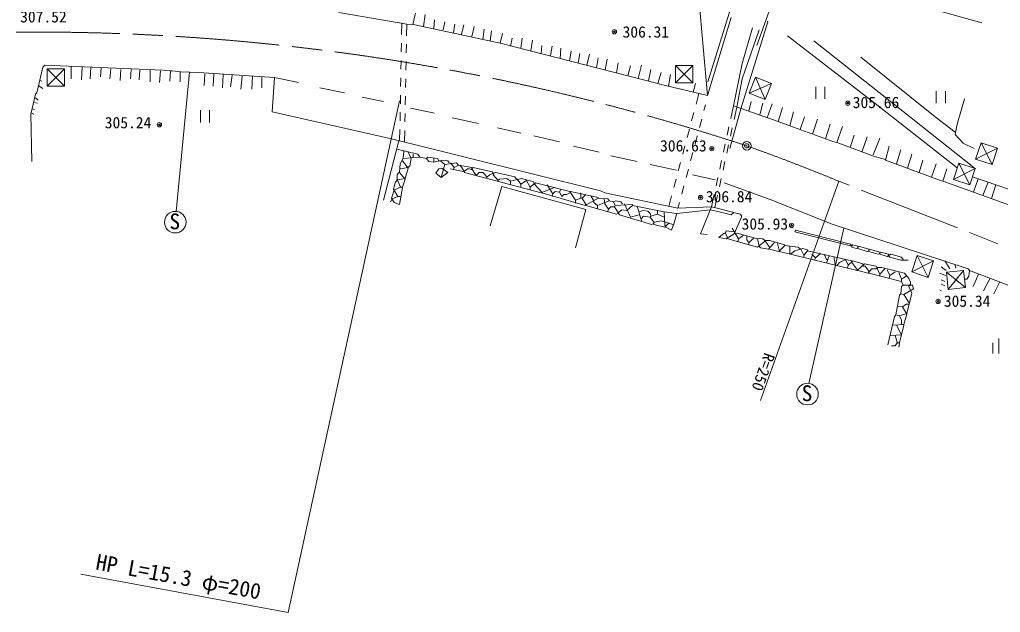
# Model space of a CAD drawing. Units: millimetres, scale not verified. Extents: x 40000 to 680000, y 20000 to 380000.
# Drawn here: x 276246 to 389836, y 262650 to 331334 of the extents above; entities that cross this region are included whole.
import ezdxf
from ezdxf.enums import TextEntityAlignment as Align

# ---------------------------------------------------------------- set-up
doc = ezdxf.new("R2010")
doc.units = ezdxf.units.MM
doc.header["$LTSCALE"] = 1000
doc.header["$PDMODE"] = 32
doc.header["$PDSIZE"] = 500
doc.linetypes.add('CHAIN', pattern=[18.5, 12, -1.5, 3.5, -1.5])
for name, color, linetype, lineweight in [('M-BGD', 7, 'Continuous', 13), ('M-BMK', 2, 'CHAIN', 13), ('M-BMK-SRVR', 3, 'Continuous', 13), ('M-STR-HTXT', 7, 'Continuous', 13)]:
    doc.layers.add(name, color=color, linetype=linetype, lineweight=lineweight)
doc.styles.add('ＭＳ ゴシック', font='')
doc.styles.get('ＭＳ ゴシック').set_extended_font_data('MS Gothic')

msp = doc.modelspace()

# ---------------------------------------------------------------- linework, layer by layer
at = {"layer": 'M-BGD'}
for p, q in [((355927, 322529), (353496, 349411)), ((313228, 332144), (321082, 330807)), ((322098, 332077), (321774, 330773)), ((323199, 331908), (323030, 330553)), ((320517, 330903), (320492, 329589)), ((321082, 330807), (321057, 329471)), ((321082, 330807), (321774, 330773)), ((321774, 330773), (322014, 330722)), ((322014, 330722), (331920, 328606)), ((324300, 331315), (324215, 330299)), ((325485, 331061), (325316, 330130)), ((326670, 330807), (326501, 329791)), ((327686, 330722), (327432, 329622)), ((328872, 330553), (328618, 329368)), ((358674, 331569), (355927, 322529)), ((359775, 320986), (362908, 331061)), ((362908, 331061), (362823, 331146)), ((330057, 330214), (329888, 329029)), ((330904, 330045), (330734, 328860)), ((332174, 329706), (331920, 328606)), ((361130, 330384), (359944, 326235)), ((361892, 330130), (359944, 324457)), ((365194, 329452), (375692, 321324)), ((320473, 328589), (320454, 327590)), ((321038, 328471), (321019, 327471)), ((331920, 328606), (350170, 323948)), ((333274, 329198), (333105, 328267)), ((334460, 329198), (334290, 328013)), ((335645, 328944), (335467, 327700)), ((336746, 328352), (336650, 327398)), ((368242, 328860), (377470, 321578)), ((337931, 328267), (337740, 327120)), ((338947, 328013), (338849, 326837)), ((340132, 327674), (339930, 326561)), ((341148, 327420), (340945, 326302)), ((342249, 327336), (341951, 326045)), ((279172, 326066), (278918, 325812)), ((292888, 325473), (279172, 326066)), ((320435, 326590), (320416, 325590)), ((321000, 326472), (320982, 325472)), ((343265, 326912), (343056, 325764)), ((344281, 326743), (344074, 325504)), ((345551, 326320), (345360, 325175)), ((348260, 326066), (347898, 324528)), ((354197, 326018), (352197, 326018)), ((352197, 326018), (352197, 324018)), ((354197, 326018), (352197, 324018)), ((354197, 324018), (352197, 326018)), ((354197, 324018), (354197, 326018)), ((359944, 326235), (358928, 321324)), ((373660, 326997), (382296, 320054)), ((278918, 325812), (278241, 322848)), ((281442, 325612), (279442, 325612)), ((279442, 325612), (279442, 323612)), ((281442, 325612), (279442, 323612)), ((281442, 323612), (279442, 325612)), ((281442, 323612), (281442, 325612)), ((282220, 325896), (282220, 324457)), ((283490, 325812), (283406, 324372)), ((284506, 325812), (284422, 324457)), ((285692, 325727), (285607, 324711)), ((286792, 325642), (286708, 324457)), ((287978, 325558), (287893, 324288)), ((289163, 325558), (289078, 324457)), ((290179, 325473), (290094, 324372)), ((291364, 325473), (291364, 324118)), ((292550, 325388), (292465, 324034)), ((293703, 325400), (292888, 325473)), ((293703, 325400), (293650, 324203)), ((293904, 325388), (293703, 325400)), ((294919, 325296), (293904, 325388)), ((295917, 325257), (294362, 309110)), ((294836, 324118), (294836, 325304)), ((294919, 325296), (297018, 325215)), ((297018, 325215), (305758, 324626)), ((297714, 325050), (297630, 323695)), ((298730, 325050), (298646, 323610)), ((299831, 324965), (299746, 323441)), ((300847, 324880), (300678, 323526)), ((346990, 325981), (346703, 324833)), ((349361, 325558), (349094, 324223)), ((350546, 325219), (350170, 323948)), ((351647, 324965), (351393, 323610)), ((278580, 324288), (278834, 324203)), ((302032, 324796), (301863, 323272)), ((303218, 324796), (303133, 323272)), ((304318, 324711), (304318, 323441)), ((305758, 324626), (305504, 320647)), ((305758, 324626), (308552, 324034)), ((320397, 324590), (320378, 323590)), ((320963, 324472), (320944, 323472)), ((350170, 323948), (350377, 323864)), ((350377, 323864), (355927, 322529)), ((352197, 324018), (354197, 324018)), ((354272, 322933), (354526, 323949)), ((359944, 324457), (359312, 321192)), ((361469, 324668), (360727, 322811)), ((363326, 323926), (360727, 322811)), ((363326, 323926), (361469, 324668)), ((362584, 322069), (361469, 324668)), ((362584, 322069), (363326, 323926)), ((278072, 322679), (277564, 320393)), ((278241, 322848), (278072, 322679)), ((278410, 323695), (278918, 323356)), ((279442, 323612), (281442, 323612)), ((311007, 323441), (313886, 322848)), ((354585, 321549), (354910, 322774)), ((360727, 322811), (362584, 322069)), ((368464, 323548), (368464, 322148)), ((369514, 322148), (369514, 323548)), ((382415, 323055), (382415, 321655)), ((383465, 321655), (383465, 323055)), ((277902, 321748), (278326, 321663)), ((278072, 322256), (278410, 322002)), ((315918, 322340), (318373, 321832)), ((320360, 322591), (320341, 321591)), ((320925, 322472), (320906, 321472)), ((355500, 320784), (355681, 321466)), ((360960, 321832), (360706, 320732)), ((362315, 321663), (361976, 320308)), ((363416, 321578), (362823, 319970)), ((377470, 321578), (386953, 314043)), ((385683, 322171), (384836, 319208)), ((277564, 320393), (277648, 314890)), ((277648, 320478), (277902, 320393)), ((277733, 320986), (277987, 320901)), ((297181, 320831), (297181, 319431)), ((298231, 319431), (298231, 320831)), ((305504, 320647), (319304, 317514)), ((320322, 320591), (320303, 319591)), ((320887, 320473), (320868, 319473)), ((321506, 321070), (324300, 320478)), ((354071, 319616), (354328, 320583)), ((358505, 316414), (359775, 320986)), ((358928, 321324), (358614, 319880)), ((358928, 321324), (364093, 319546)), ((359312, 321192), (359003, 319768)), ((364601, 321155), (364093, 319546)), ((365871, 320647), (365448, 319038)), ((375692, 321324), (384840, 314144)), ((326332, 319970), (329380, 319292)), ((354986, 318851), (355243, 319817)), ((364093, 319546), (365448, 319038)), ((367141, 320054), (366633, 318615)), ((368665, 319800), (368063, 318079)), ((370104, 319208), (369573, 317526)), ((382296, 320054), (384582, 318276)), ((384836, 319208), (384582, 318022)), ((320284, 318591), (320259, 317277)), ((320849, 318473), (320824, 317137)), ((331581, 318784), (334290, 318192)), ((353558, 317683), (353814, 318650)), ((358402, 318902), (358189, 317925)), ((358790, 318791), (358578, 317814)), ((365448, 319038), (370528, 317176)), ((371544, 318954), (370903, 317084)), ((320183, 317296), (318373, 310402)), ((319304, 317514), (343519, 311503)), ((335814, 317853), (338778, 317176)), ((354473, 316918), (354729, 317885)), ((357977, 316948), (357765, 315971)), ((370528, 317176), (370903, 317084)), ((371120, 317006), (370903, 317084)), ((375269, 315482), (371120, 317006)), ((372898, 317938), (372454, 316516)), ((374422, 317768), (373830, 316075)), ((375862, 317599), (375100, 315652)), ((384582, 318022), (385514, 317006)), ((385514, 317006), (386784, 316414)), ((387591, 317063), (386965, 315164)), ((389491, 316437), (387591, 317063)), ((388865, 314538), (387591, 317063)), ((319982, 316329), (322352, 315736)), ((320744, 316075), (320659, 315228)), ((321252, 315990), (321590, 315228)), ((340386, 316668), (343350, 315990)), ((353044, 315750), (353301, 316717)), ((353959, 314985), (354216, 315952)), ((358366, 316837), (358153, 315859)), ((376962, 316668), (376539, 315059)), ((378317, 316244), (377809, 314636)), ((389491, 316437), (386965, 315164)), ((388865, 314538), (389491, 316437)), ((320659, 315228), (320320, 314636)), ((320574, 314974), (321252, 314128)), ((320659, 315228), (322606, 315398)), ((321590, 315228), (321421, 314382)), ((321844, 315736), (321844, 315398)), ((322352, 315736), (322606, 315398)), ((322606, 315398), (323368, 315228)), ((323368, 315228), (323538, 315398)), ((323368, 315228), (323622, 314890)), ((323538, 315398), (324638, 315228)), ((323622, 314890), (324215, 314805)), ((324215, 315228), (324215, 314805)), ((324215, 314805), (325231, 315059)), ((324638, 315228), (324808, 314974)), ((324808, 314974), (324977, 314974)), ((324977, 314974), (325485, 314551)), ((325231, 315059), (325824, 314974)), ((325485, 314551), (326840, 314720)), ((325824, 314974), (325993, 314720)), ((326162, 314720), (326586, 314212)), ((326840, 314720), (327094, 314466)), ((344704, 315567), (347752, 314890)), ((352530, 313817), (352787, 314784)), ((357552, 314994), (357340, 314017)), ((357941, 314882), (357728, 313905)), ((376539, 315144), (375269, 315482)), ((376539, 315059), (382889, 312688)), ((379587, 315736), (379079, 314128)), ((380857, 315059), (380434, 313620)), ((385024, 314705), (384397, 312806)), ((386923, 314079), (385024, 314705)), ((386297, 312180), (385024, 314705)), ((386965, 315164), (388865, 314538)), ((319982, 313366), (320151, 313620)), ((320151, 313620), (320236, 313620)), ((320320, 314636), (320236, 313620)), ((320236, 313620), (320913, 312858)), ((321252, 314212), (320320, 314043)), ((321252, 314128), (320913, 312942)), ((321421, 314382), (321252, 314212)), ((324808, 314043), (324469, 313535)), ((324469, 313535), (325062, 313027)), ((325146, 314128), (324808, 314043)), ((325485, 314551), (325062, 313027)), ((325062, 313027), (325824, 313620)), ((325824, 313620), (325146, 314128)), ((327771, 313704), (326162, 314043)), ((326586, 314212), (326501, 313958)), ((326586, 314212), (327094, 314466)), ((327094, 314466), (328618, 314212)), ((327263, 314466), (327771, 313704)), ((328110, 314043), (327771, 313789)), ((327771, 313789), (327771, 313620)), ((327771, 313620), (336661, 311249)), ((328364, 314043), (328110, 314043)), ((328533, 313958), (328364, 314043)), ((328787, 314212), (328533, 313958)), ((328618, 314212), (328618, 314043)), ((328618, 314043), (329126, 313281)), ((330988, 313704), (328787, 314212)), ((329126, 313281), (329464, 313620)), ((329464, 313620), (329888, 313620)), ((329888, 313620), (330226, 313281)), ((330650, 313366), (331412, 313620)), ((331158, 313450), (330988, 313704)), ((331412, 313620), (333613, 313112)), ((349276, 314551), (352324, 313874)), ((353445, 313052), (353702, 314019)), ((382381, 314636), (381860, 313073)), ((383651, 314043), (383188, 312604)), ((386923, 314079), (384397, 312806)), ((386297, 312180), (386923, 314079)), ((319728, 312434), (319558, 311672)), ((319982, 312773), (319728, 312434)), ((319982, 312858), (319982, 313366)), ((320913, 312942), (319982, 312773)), ((320320, 312011), (319982, 312858)), ((320913, 312858), (320574, 311926)), ((330226, 313281), (330311, 313027)), ((330311, 313027), (330650, 313366)), ((331073, 313366), (331158, 313450)), ((331666, 312688), (331073, 313366)), ((331835, 312858), (331666, 312688)), ((332682, 312942), (331835, 312858)), ((333105, 312604), (332682, 312942)), ((333105, 312604), (334375, 312942)), ((333105, 312604), (333105, 312265)), ((333613, 313112), (333782, 312858)), ((333782, 312858), (333867, 312858)), ((333867, 312858), (334290, 312265)), ((334290, 312265), (334968, 312688)), ((334375, 312942), (335814, 312519)), ((334968, 312688), (335391, 311926)), ((335391, 311926), (335984, 312434)), ((335814, 312519), (335814, 312350)), ((335984, 312434), (339963, 311418)), ((352017, 311885), (352274, 312851)), ((354187, 313366), (356812, 312773)), ((357127, 313039), (356915, 312062)), ((357516, 312928), (357303, 311951)), ((357828, 312434), (363162, 310487)), ((371120, 312604), (362061, 287204)), ((382889, 312688), (383188, 312604)), ((383397, 312519), (383188, 312604)), ((391017, 309810), (383397, 312519)), ((384397, 312806), (386297, 312180)), ((386614, 313112), (412353, 304222)), ((387249, 312892), (386703, 311344)), ((388414, 312490), (387814, 310948)), ((319643, 311588), (319304, 310656)), ((319558, 311672), (320066, 310826)), ((320320, 311926), (319643, 311588)), ((320236, 309894), (320574, 311842)), ((320574, 311842), (320320, 312011)), ((320574, 311926), (320320, 311926)), ((330734, 307439), (332089, 312011)), ((332089, 312011), (341813, 309320)), ((334290, 312265), (334290, 311926)), ((335391, 311926), (335391, 311588)), ((335814, 312350), (336746, 311334)), ((336661, 311249), (338270, 311926)), ((336746, 311334), (336746, 311249)), ((336746, 311249), (341741, 309810)), ((337338, 312180), (338016, 311164)), ((338270, 311418), (338016, 311164)), ((338778, 311334), (338270, 311418)), ((338947, 311672), (338778, 311334)), ((338778, 311334), (339032, 310826)), ((339624, 311080), (339963, 311249)), ((339963, 311418), (340640, 310402)), ((339963, 311249), (340048, 311418)), ((340048, 311418), (343265, 310741)), ((341233, 311249), (341233, 310656)), ((343519, 311503), (344027, 311249)), ((344027, 311249), (352494, 309471)), ((352932, 311119), (353189, 312086)), ((389299, 312184), (388821, 310590)), ((319389, 310572), (319220, 310233)), ((319304, 310656), (319643, 310148)), ((320066, 310826), (319389, 310572)), ((319643, 310148), (320236, 309894)), ((320320, 310826), (320066, 310826)), ((338016, 311164), (337931, 310826)), ((339032, 310826), (339286, 311080)), ((339286, 311080), (339624, 311080)), ((341233, 310656), (340640, 310402)), ((340640, 310402), (340640, 310064)), ((341233, 310656), (341402, 310656)), ((341402, 310656), (341233, 310656)), ((341826, 311080), (341402, 310656)), ((341402, 310656), (341826, 309894)), ((341741, 309810), (343265, 310656)), ((342418, 310910), (342757, 310318)), ((342757, 310318), (342757, 310148)), ((342757, 310148), (343180, 309810)), ((344535, 310318), (343180, 309810)), ((343265, 310741), (343265, 310656)), ((343265, 310656), (344366, 310572)), ((343942, 310572), (344027, 309979)), ((344366, 310572), (344535, 310318)), ((344535, 310318), (345043, 310233)), ((345043, 310233), (345297, 310318)), ((345043, 310233), (345212, 309810)), ((345297, 310318), (345890, 310233)), ((345890, 310233), (346059, 309979)), ((351434, 309693), (351760, 310918)), ((352494, 309471), (352675, 310153)), ((356702, 311085), (356388, 309640)), ((357091, 310974), (356781, 309550)), ((363162, 310487), (370364, 307623)), ((341813, 309320), (340640, 304899)), ((341826, 309894), (341826, 309810)), ((341826, 309810), (345382, 308794)), ((343180, 309810), (343180, 309471)), ((344027, 309979), (344450, 309386)), ((344366, 309132), (344450, 309386)), ((344450, 309386), (344704, 309640)), ((344704, 309640), (345128, 309640)), ((345212, 309810), (345128, 309640)), ((345212, 309810), (345128, 309640)), ((345128, 309640), (345720, 308709)), ((347244, 309894), (345212, 309810)), ((345551, 308963), (345974, 309302)), ((345551, 308878), (345551, 308963)), ((345974, 309302), (346567, 309217)), ((346313, 309979), (346990, 308455)), ((346567, 309217), (347244, 309810)), ((347244, 309810), (347244, 309894)), ((350885, 309048), (347244, 309810)), ((347752, 309725), (348260, 308032)), ((348006, 309048), (348430, 309217)), ((348430, 309217), (349022, 309132)), ((349022, 309132), (349276, 308878)), ((350123, 309132), (350123, 308794)), ((350885, 309048), (352372, 308854)), ((350970, 307524), (350885, 309048)), ((352372, 308854), (356248, 309295)), ((352494, 309471), (356388, 309640)), ((355118, 306508), (356388, 309640)), ((356248, 309295), (358082, 308878)), ((356388, 309640), (357489, 309386)), ((358336, 309132), (357489, 309386)), ((358336, 309132), (359690, 308794)), ((358928, 308963), (358674, 308709)), ((345382, 308794), (345551, 308878)), ((345720, 308709), (349446, 307608)), ((346990, 308455), (348006, 308709)), ((348260, 308286), (348514, 308540)), ((348514, 308540), (349276, 308455)), ((349276, 308878), (349361, 308540)), ((349361, 308540), (349276, 308455)), ((349361, 308540), (349276, 308455)), ((349276, 308455), (349700, 307862)), ((350123, 308794), (349361, 308540)), ((349700, 307693), (349784, 307862)), ((349700, 307862), (349700, 307608)), ((349784, 307862), (350546, 308032)), ((350123, 308794), (350885, 308455)), ((350546, 308032), (351901, 307608)), ((352070, 307778), (352372, 308854)), ((358674, 308709), (358082, 308878)), ((359860, 308455), (359013, 306508)), ((359690, 308794), (359860, 308624)), ((359860, 308624), (359860, 308455)), ((349446, 307608), (349700, 307693)), ((349700, 307608), (350970, 307270)), ((350970, 307270), (351478, 307778)), ((351054, 307439), (350970, 307524)), ((351054, 307270), (351054, 307439)), ((351732, 306931), (351054, 307270)), ((352070, 307778), (351732, 306931)), ((357997, 306592), (358082, 306846)), ((358082, 306846), (359013, 306762)), ((358759, 307185), (359521, 305915)), ((359013, 306762), (359182, 306508)), ((366125, 306931), (366040, 306762)), ((366040, 306762), (372644, 305068)), ((372475, 305322), (366125, 306931)), ((371702, 307183), (367662, 289186)), ((370364, 307623), (386106, 302444)), ((355880, 306423), (355118, 306508)), ((357235, 306084), (357828, 306592)), ((358082, 305915), (357235, 306084)), ((357828, 306592), (357997, 306592)), ((357997, 306592), (358251, 305915)), ((359013, 306508), (358082, 305915)), ((358251, 305915), (361722, 304984)), ((359182, 306508), (359352, 306592)), ((359352, 306592), (361722, 305915)), ((359521, 305915), (359436, 305576)), ((360029, 306338), (359521, 305915)), ((360452, 306254), (360452, 305830)), ((360452, 305830), (360706, 305492)), ((361299, 306000), (360706, 305492)), ((361722, 305915), (361892, 306000)), ((361722, 305915), (361892, 305068)), ((361722, 304984), (362654, 305746)), ((361892, 306000), (362315, 305915)), ((362315, 305915), (362569, 305746)), ((362569, 305746), (363077, 304984)), ((362654, 305746), (363077, 305746)), ((363077, 305746), (364855, 305238)), ((360706, 305492), (360706, 305238)), ((361892, 305068), (362061, 304899)), ((362061, 304899), (362992, 304730)), ((362992, 304730), (363670, 305492)), ((363077, 304984), (363077, 304730)), ((363077, 304730), (364178, 304476)), ((364008, 305407), (364262, 304476)), ((364178, 304476), (364855, 305153)), ((364262, 304476), (373237, 302274)), ((364855, 305238), (364855, 305153)), ((364855, 305153), (366379, 304984)), ((365448, 305068), (365448, 304222)), ((365532, 304137), (366040, 304560)), ((366040, 304560), (366972, 304814)), ((366379, 304984), (366718, 304730)), ((366718, 304730), (367056, 304052)), ((366972, 304814), (367480, 304645)), ((367480, 304560), (367056, 304052)), ((367480, 304645), (367480, 304560)), ((367480, 304560), (372644, 303375)), ((372644, 305068), (372475, 305322)), ((372644, 305068), (372729, 305238)), ((372644, 304984), (372644, 305068)), ((373152, 304814), (372644, 304984)), ((372729, 305238), (373322, 305068)), ((373322, 304899), (373152, 304814)), ((373406, 305068), (373322, 304899)), ((373322, 305068), (373322, 304814)), ((373322, 304814), (374422, 304476)), ((374592, 304730), (373406, 305068)), ((374422, 304476), (374592, 304560)), ((374592, 304476), (374592, 304730)), ((374592, 304560), (374676, 304730)), ((375692, 304137), (374592, 304476)), ((374676, 304730), (375862, 304391)), ((365448, 304222), (365532, 304137)), ((367056, 304052), (367056, 303798)), ((367988, 304137), (368411, 303714)), ((368411, 303714), (368326, 303460)), ((369004, 304222), (368411, 303714)), ((369427, 304137), (369681, 303544)), ((370020, 303968), (369681, 303121)), ((369681, 303544), (369766, 303544)), ((370528, 303883), (370697, 302952)), ((371205, 303206), (371882, 303544)), ((371882, 303544), (372221, 302867)), ((372221, 302867), (372729, 303375)), ((372644, 303375), (372644, 303206)), ((372729, 303375), (373914, 303036)), ((375862, 304222), (375692, 304137)), ((375946, 304391), (375862, 304222)), ((375862, 304391), (375862, 304137)), ((375862, 304137), (376708, 303883)), ((376878, 304137), (375946, 304391)), ((376708, 303883), (377132, 304137)), ((376878, 303968), (376878, 304137)), ((377047, 303798), (376878, 303968)), ((378317, 303460), (377047, 303798)), ((377132, 304137), (378402, 303798)), ((379164, 303460), (378317, 303460)), ((378402, 303798), (378571, 303544)), ((380209, 303992), (379583, 302092)), ((382108, 303366), (379583, 302092)), ((382108, 303366), (380209, 303992)), ((381482, 301466), (380209, 303992)), ((381482, 301466), (382108, 303366)), ((383397, 303375), (383990, 302444)), ((370951, 302867), (371205, 303206)), ((372136, 302528), (372221, 302867)), ((372644, 303206), (373322, 302274)), ((373237, 302274), (374084, 303036)), ((373322, 302274), (374507, 301936)), ((373914, 303036), (373914, 302867)), ((373914, 302867), (373999, 302782)), ((373999, 302782), (374168, 302782)), ((374084, 303036), (375438, 302782)), ((374168, 302782), (374592, 302190)), ((374507, 301936), (374930, 302444)), ((374592, 302190), (374592, 301936)), ((374930, 302444), (375438, 302444)), ((375438, 302782), (375862, 301851)), ((375438, 302444), (375608, 302613)), ((375608, 302613), (376116, 302613)), ((376454, 302444), (375862, 301851)), ((376116, 302613), (378740, 301936)), ((376708, 302359), (377047, 301682)), ((382974, 302698), (383566, 302274)), ((385570, 302270), (383581, 302061)), ((385570, 302270), (383791, 300072)), ((384582, 302867), (384667, 302528)), ((385780, 300281), (385570, 302270)), ((386106, 302444), (386276, 302274)), ((386276, 302274), (386191, 301597)), ((386276, 302274), (392880, 299734)), ((374592, 301936), (378402, 301004)), ((375862, 301851), (375862, 301597)), ((377047, 301682), (376962, 301343)), ((377640, 302105), (377047, 301682)), ((378063, 302020), (378402, 301258)), ((378910, 301597), (378402, 301258)), ((378402, 301258), (378402, 301004)), ((378740, 301936), (379248, 301343)), ((379248, 301343), (379418, 300920)), ((379583, 302092), (381482, 301466)), ((382804, 301936), (383482, 301682)), ((382974, 301174), (383397, 301004)), ((383581, 302061), (383791, 300072)), ((385780, 300281), (383581, 302061)), ((385937, 301258), (385683, 301258)), ((386191, 301597), (385937, 301258)), ((387292, 301851), (386699, 300412)), ((388655, 301359), (387884, 299904)), ((378402, 300412), (378317, 299565)), ((378402, 301004), (378571, 300581)), ((378571, 300581), (378402, 300412)), ((378571, 300581), (379672, 300581)), ((379756, 300158), (378656, 299480)), ((379418, 300666), (379248, 300412)), ((379248, 300412), (379587, 299650)), ((379418, 300920), (379418, 300666)), ((379672, 300581), (379756, 300158)), ((382804, 299988), (382974, 299904)), ((382974, 300666), (383397, 300496)), ((383791, 300072), (385780, 300281)), ((389755, 300936), (389070, 299565)), ((377724, 297110), (378148, 299396)), ((378148, 299396), (378317, 299565)), ((378656, 299480), (378317, 299565)), ((378656, 299480), (379248, 298549)), ((379587, 299650), (378994, 297279)), ((377978, 298126), (378486, 298041)), ((378910, 298380), (378486, 298041)), ((378486, 298041), (378994, 297194)), ((379248, 298380), (378910, 298380)), ((377555, 296940), (376793, 293638)), ((377724, 297110), (377555, 296940)), ((378148, 297025), (377724, 297110)), ((378994, 297279), (378148, 297025)), ((378148, 297025), (378402, 296517)), ((378402, 296517), (378402, 296094)), ((378994, 297194), (378656, 296009)), ((378656, 296009), (377386, 295924)), ((377809, 295924), (378402, 294824)), ((378656, 295924), (378148, 293892)), ((378402, 296094), (378656, 295924)), ((378402, 294824), (377132, 294739)), ((377640, 294739), (377894, 293977)), ((389654, 292645), (389654, 294395)), ((377640, 293554), (377216, 293554)), ((377894, 293892), (377640, 293554)), ((377894, 293977), (378148, 293808)), ((378148, 293892), (377894, 293892)), ((378148, 293808), (378063, 293384)), ((388954, 292645), (388954, 293870))]:
    msp.add_line(p, q, dxfattribs=at)
for centre, radius in [((345131, 329931), 100), ((345131, 329931), 80), ((345131, 329931), 60), ((345131, 329931), 40), ((345131, 329931), 20), ((345131, 329931), 20), ((372168, 321644), 100), ((372168, 321644), 80), ((372168, 321644), 60), ((372168, 321644), 40), ((372168, 321644), 20), ((372168, 321644), 20), ((292440, 319145), 100), ((292440, 319145), 80), ((292440, 319145), 60), ((292440, 319145), 40), ((292440, 319145), 20), ((292440, 319145), 20), ((356416, 316380), 100), ((356416, 316380), 80), ((356416, 316380), 60), ((356416, 316380), 40), ((356416, 316380), 20), ((356416, 316380), 20), ((355106, 310712), 100), ((355106, 310712), 80), ((355106, 310712), 60), ((355106, 310712), 40), ((355106, 310712), 20), ((355106, 310712), 20), ((294275, 307864), 1250), ((365659, 307494), 100), ((365659, 307494), 80), ((365659, 307494), 60), ((365659, 307494), 40), ((365659, 307494), 20), ((365659, 307494), 20), ((382616, 298680), 100), ((382616, 298680), 80), ((382616, 298680), 60), ((382616, 298680), 40), ((382616, 298680), 20), ((382616, 298680), 20), ((367494, 287947), 1250)]:
    msp.add_circle(centre, radius, dxfattribs=at)
for p in [(345131, 329931), (372168, 321644), (292440, 319145), (356416, 316380), (355106, 310712), (365659, 307494), (382616, 298680)]:
    msp.add_point(p, dxfattribs=at)
at = {"layer": 'M-BMK'}
msp.add_line((453748, 280136), (371120, 312604), dxfattribs=at)
for centre, radius, start, end in [((278081, 65942), 263950, 71.81465, 93.4706), ((285505, 106108), 223541, 67.48055, 70.40927)]:
    msp.add_arc(centre, radius, start, end, dxfattribs=at)
at = {"layer": 'M-BMK-SRVR'}
msp.add_circle((360458, 316708), 500, dxfattribs=at)
msp.add_point((360458, 316708), dxfattribs=at)
at = {"layer": 'M-STR-HTXT'}
for p, q in [((369008, 348911), (361638, 328352)), ((362260, 344354), (355955, 324127)), ((364855, 337326), (387696, 330978)), ((320236, 321917), (307366, 262650)), ((307366, 262650), (283355, 267062))]:
    msp.add_line(p, q, dxfattribs=at)

# ---------------------------------------------------------------- texts
at = {"layer": 'M-BGD', "style": 'ＭＳ ゴシック'}
for s, height, p in [('307.52', 1320, (276311, 330612)), ('306.31', 1320, (346078, 328851)), ('305.66', 1320, (372734, 320683)), ('305.24', 1320, (286111, 318342)), ('306.63', 1320, (350424, 315658)), ('306.84', 1320, (355720, 309772)), ('S', 1833, (293596, 306490)), ('305.93', 1320, (359865, 306602)), ('305.34', 1320, (383288, 297662)), ('S', 1833, (366815, 286574))]:
    msp.add_text(s, height=height, dxfattribs=at).set_placement(p, align=Align.BOTTOM_LEFT)
msp.add_text('R=250', height=1320, rotation=250.37, dxfattribs=at).set_placement((362136, 292970), align=Align.BOTTOM_LEFT)
at = {"layer": 'M-STR-HTXT', "style": 'ＭＳ ゴシック'}
msp.add_text('HP L=15.3 φ=200', height=1833, rotation=349.59, dxfattribs=at).set_placement((284872, 267098), align=Align.BOTTOM_LEFT)

doc.saveas('drawing.dxf')
